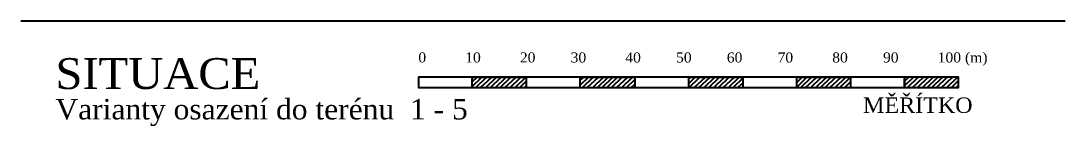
# Model space of a CAD drawing. Header units: millimetres. Extents: x -3518363 to 3223740, y -1530229 to 774657.
# Drawn here: x 550719 to 744304, y 305374 to 324920 of the extents above; entities that cross this region are included whole.
import ezdxf

# ---------------------------------------------------------------- set-up
doc = ezdxf.new("R2010")
doc.units = ezdxf.units.MM
doc.header["$LTSCALE"] = 15
doc.header["$MEASUREMENT"] = 0
doc.layers.get('0').update_dxf_attribs({"linetype": 'CONTINUOUS'})
doc.styles.add('TIMESNEWROMAN', font='times.ttf')

msp = doc.modelspace()

# ---------------------------------------------------------------- linework, layer by layer
msp.add_line((550718.81, 324920.175), (744304.373, 324920.175))
for points in [[(624403.229, 312523.717), (634407.856, 312523.717), (634407.856, 314478.346), (644412.476, 314478.346), (644412.476, 312523.717), (654417.095, 312523.717), (654417.095, 314478.346), (664524.586, 314478.346), (664524.586, 312523.717), (674529.219, 312523.717), (674529.219, 314478.346), (684533.826, 314478.346), (684533.826, 312523.717), (694538.459, 312523.717), (694538.459, 314478.346), (704543.079, 314478.346), (704543.079, 312523.717), (714547.698, 312523.717), (714547.698, 314478.346), (624403.229, 314478.346), (624403.229, 312523.717), (714650.569, 312523.717)], [(634407.856, 313603.889), (635282.299, 314478.346), (635385.17, 314478.346)], [(634407.856, 312729.459), (636156.73, 314478.346), (636259.601, 314478.346)], [(635050.826, 312523.717), (637031.173, 314478.346), (637159.775, 314478.346)], [(635950.988, 312523.717), (638034.206, 314478.346), (638137.077, 314478.346)], [(636928.289, 312523.717), (638908.649, 314478.346), (639011.52, 314478.346)], [(637802.746, 312523.717), (639783.093, 314478.346), (639911.682, 314478.346)], [(638702.894, 312523.717), (640657.523, 314478.346), (640786.112, 314478.346)], [(639577.338, 312523.717), (641557.685, 314478.346), (641660.569, 314478.346)], [(640451.781, 312523.717), (642534.999, 314478.346), (642637.871, 314478.346)], [(641429.083, 312523.717), (643409.443, 314478.346), (643538.032, 314478.346)], [(642329.257, 312523.717), (644309.604, 314478.346), (644412.476, 314478.346)], [(643203.688, 312523.717), (644412.476, 313732.504), (644515.347, 313732.504)], [(654417.095, 313938.247), (655060.066, 314478.346), (655188.668, 314478.346)], [(654417.095, 312960.919), (655960.227, 314478.346), (656063.098, 314478.346)], [(654854.311, 312523.717), (656834.658, 314478.346), (656937.542, 314478.346)], [(655728.754, 312523.717), (657811.985, 314478.346), (657940.574, 314478.346)], [(656731.787, 312523.717), (658712.134, 314478.346), (658815.005, 314478.346)], [(657606.23, 312523.717), (659586.577, 314478.346), (659689.461, 314478.346)], [(658480.674, 312523.717), (660461.021, 314478.346), (660563.892, 314478.346)], [(659355.104, 312523.717), (661335.451, 314478.346), (661438.336, 314478.346)], [(660229.548, 312523.717), (662209.908, 314478.346), (662338.497, 314478.346)], [(661129.709, 312523.717), (663212.927, 314478.346), (663315.798, 314478.346)], [(662107.024, 312523.717), (664087.371, 314478.346), (664190.255, 314478.346)], [(662981.467, 312523.717), (664524.586, 314041.118), (664627.47, 314041.118)], [(674529.219, 314169.707), (674863.55, 314478.346), (674966.434, 314478.346)], [(674529.219, 313269.558), (675738.007, 314478.346), (675840.878, 314478.346)], [(674632.09, 312523.717), (676612.437, 314478.346), (676741.026, 314478.346)], [(675532.238, 312523.717), (677615.47, 314478.346), (677718.354, 314478.346)], [(676406.695, 312523.717), (678489.913, 314478.346), (678592.784, 314478.346)], [(677383.997, 312523.717), (679364.344, 314478.346), (679467.228, 314478.346)], [(678258.44, 312523.717), (680238.801, 314478.346), (680367.389, 314478.346)], [(679158.602, 312523.717), (681138.949, 314478.346), (681241.82, 314478.346)], [(680033.032, 312523.717), (682013.392, 314478.346), (682116.263, 314478.346)], [(680907.489, 312523.717), (682990.707, 314478.346), (683119.296, 314478.346)], [(681884.79, 312523.717), (683865.138, 314478.346), (683993.739, 314478.346)], [(682784.965, 312523.717), (684533.826, 314272.604), (684636.71, 314272.604)], [(694538.459, 314375.475), (694641.33, 314478.346), (694769.919, 314478.346)], [(694538.459, 313501.018), (695541.491, 314478.346), (695644.375, 314478.346)], [(694538.459, 312626.588), (696415.935, 314478.346), (696518.806, 314478.346)], [(695310.018, 312523.717), (697290.365, 314478.346), (697393.236, 314478.346)], [(696184.462, 312523.717), (698267.693, 314478.346), (698396.282, 314478.346)], [(697187.494, 312523.717), (699167.841, 314478.346), (699270.712, 314478.346)], [(698061.938, 312523.717), (700042.285, 314478.346), (700145.169, 314478.346)], [(698936.381, 312523.717), (700916.728, 314478.346), (701019.6, 314478.346)], [(699810.812, 312523.717), (701791.159, 314478.346), (701894.03, 314478.346)], [(700685.255, 312523.717), (702794.204, 314478.346), (702897.076, 314478.346)], [(701688.288, 312523.717), (703668.635, 314478.346), (703771.506, 314478.346)], [(702562.731, 312523.717), (704543.079, 314478.346), (704645.963, 314478.346)], [(714547.698, 312523.717), (724552.318, 312523.717), (724552.318, 314478.346), (714547.698, 314478.346), (714547.698, 312523.717), (714650.569, 312523.717)], [(714547.698, 313732.504), (715319.258, 314478.346), (715422.142, 314478.346)], [(714547.698, 312832.33), (716193.701, 314478.346), (716296.586, 314478.346)], [(715087.798, 312523.717), (717068.145, 314478.346), (717196.734, 314478.346)], [(715987.946, 312523.717), (718071.177, 314478.346), (718174.062, 314478.346)], [(716965.274, 312523.717), (718945.621, 314478.346), (719048.492, 314478.346)], [(717839.704, 312523.717), (719820.051, 314478.346), (719948.653, 314478.346)], [(718739.866, 312523.717), (720694.495, 314478.346), (720823.097, 314478.346)], [(719614.309, 312523.717), (721594.656, 314478.346), (721697.527, 314478.346)], [(720488.74, 312523.717), (722469.087, 314478.346), (722571.971, 314478.346)], [(721363.196, 312523.717), (723446.415, 314478.346), (723575.003, 314478.346)], [(722366.216, 312523.717), (724346.563, 314478.346), (724449.447, 314478.346)], [(723240.659, 312523.717), (724552.318, 313835.375), (724655.202, 313835.375)], [(644078.131, 312523.717), (644412.476, 312832.33), (644515.347, 312832.33)], [(663855.898, 312523.717), (664524.586, 313166.687), (664627.47, 313166.687)], [(683659.395, 312523.717), (684533.826, 313398.147), (684636.71, 313398.147)], [(703437.175, 312523.717), (704543.079, 313603.889), (704645.963, 313603.889)], [(704337.323, 312523.717), (704543.079, 312729.459), (704645.963, 312729.459)], [(724115.103, 312523.717), (724552.318, 312960.919), (724655.202, 312960.919)]]:
    msp.add_lwpolyline(points)

# ---------------------------------------------------------------- texts
at = {"attachment_point": 7, "style": 'TIMESNEWROMAN'}
for s, insert, char_height, width in [('\\W1.04;SITUACE', (557122.797, 312189.49), 5726.35125, 39233.21061), ('\\W1.03;0\\~\\~\\~\\~\\~\\~\\~\\~\\~\\~10\\~\\~\\~\\~\\~\\~\\~\\~\\~\\~20\\~\\~\\~\\~\\~\\~\\~\\~\\~30\\~\\~\\~\\~\\~\\~\\~\\~\\~\\~40\\~\\~\\~\\~\\~\\~\\~\\~\\~50\\~\\~\\~\\~\\~\\~\\~\\~\\~60\\~\\~\\~\\~\\~\\~\\~\\~\\~70\\~\\~\\~\\~\\~\\~\\~\\~\\~\\~80\\~\\~\\~\\~\\~\\~\\~\\~\\~90\\~\\~\\~\\~\\~\\~\\~\\~\\~\\~100\\~(m)', (624403.229, 316587.413), 1861.033775, 104185.90222), ('\\W1.02;Varianty\\~osazení\\~do\\~terénu\\~\\~1\\~-\\~5', (557122.797, 305373.992), 3793.6648, 76615.21395), ('\\W1.03;MĚŘÍTKO', (706857.77, 307791.568), 2863.1607, 21087.58593)]:
    msp.add_mtext(s, dxfattribs=dict(at, insert=insert, char_height=char_height, width=width))

doc.saveas('drawing.dxf')
